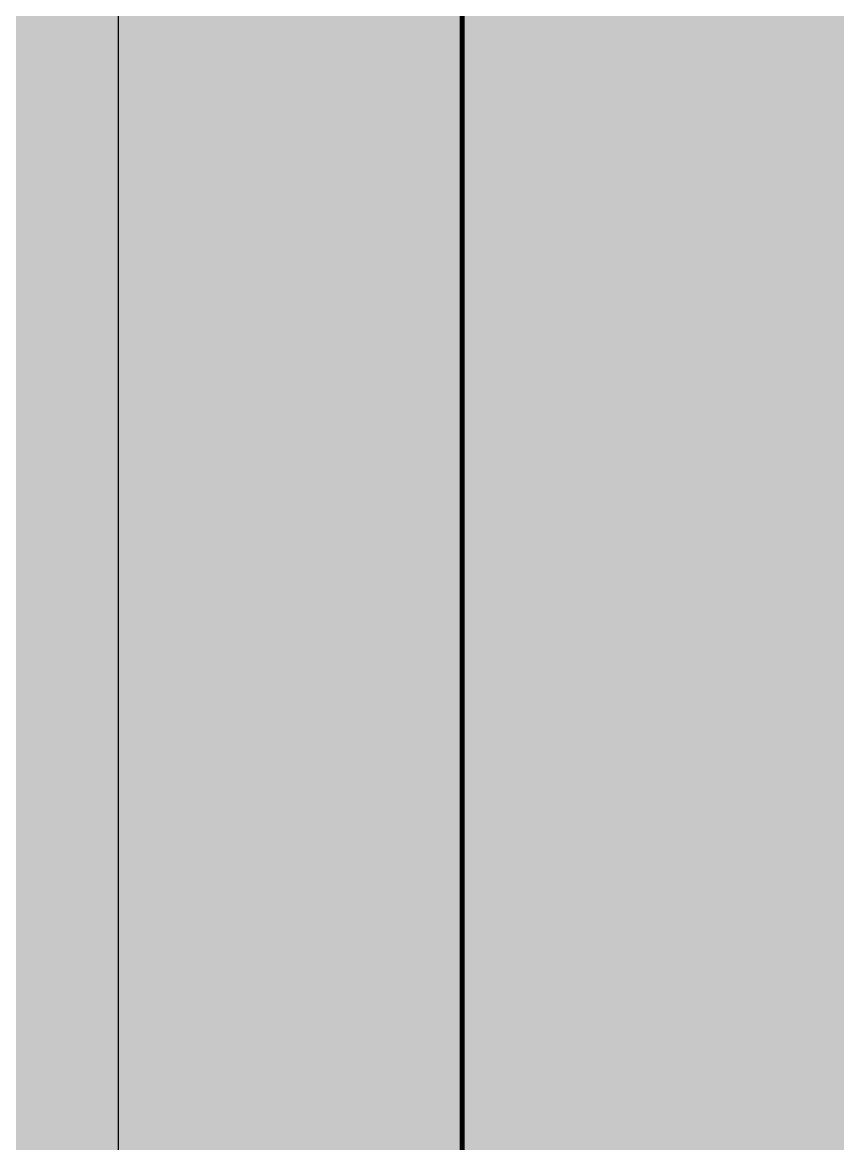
# Model space of a CAD drawing. Header units: millimetres. Extents: x -60 to 576, y -39 to 287.
# Drawn here: x 103.55 to 117.81, y 126.54 to 146.16 of the extents above; entities that cross this region are included whole.
import ezdxf

# ---------------------------------------------------------------- set-up
doc = ezdxf.new("R2010")
doc.units = ezdxf.units.MM
doc.header["$MEASUREMENT"] = 0
doc.layers.add('M-AC-TEXT', color=7, linetype='Continuous')
doc.layers.add('template', color=7, linetype='Continuous')
doc.styles.add('ar-dim-axis', font='romans.shx', dxfattribs={"width": 0.8})
doc.styles.add('OIP FONT', font='GOTHIC.TTF', dxfattribs={"height": 150})
doc.dimstyles.new('ar-dim-axis', dxfattribs={"dimtxt": 350, "dimasz": 250, "dimexe": 75, "dimexo": 75, "dimgap": 200, "dimtad": 1, "dimdec": 0, "dimzin": 12, "dimdsep": 46, "dimtxsty": 'ar-dim-axis', "dimblk": 'ARCHTICK', "dimcen": 120, "dimclrd": 11, "dimclre": 8, "dimclrt": 4, "dimadec": 0, "dimazin": 3, "dimtm": 1, "dimtfac": 1, "dimtdec": 0, "dimtix": 1, "dimtmove": 2, "dimatfit": 3, "dimldrblk": 'ARCHTICK', "dimfxl": 1, "dimtolj": 1, "dimtzin": 0, "dimarcsym": 1})

# ---------------------------------------------------------------- blocks, each defined once
blk = doc.blocks.new('_ARCHTICK')
at = {"color": 0, "linetype": 'ByBlock', "const_width": 0.15}
blk.add_lwpolyline([(-0.5, -0.5), (0.5, 0.5)], dxfattribs=at)

msp = doc.modelspace()

# ---------------------------------------------------------------- linework, layer by layer
at = {"layer": 'template'}
msp.add_line((105.223982849406, 150.4757225442459), (105.223982849406, 80.08005615574172), dxfattribs=at)
at = {"layer": 'template', "linetype": 'Continuous', "const_width": 0.08533933344409135}
msp.add_lwpolyline([(111.240706472355, 83.08841796721663), (201.4915608165905, 83.08841796721663), (201.4915608165905, 147.4673607327715), (111.240706472355, 147.4673607327715)], close=True, dxfattribs=at)

# ---------------------------------------------------------------- leaders
at = {"layer": 'M-AC-TEXT', "annotation_type": 0, "has_hookline": 1, "hookline_direction": 1, "text_width": 1.459810014086044}
for points in [[(148.8948369165803, 142.3367541519517), (148.7681749066406, 142.5847392204757), (148.3922331533906, 142.5859034362253)], [(169.3430712705205, 139.1008921238069), (169.2164092605808, 139.3488771923309), (168.8404675073309, 139.3500414080805)], [(245.0790558992949, 135.5402612299852), (244.9523938893552, 135.7882462985093), (244.5764521361052, 135.7894105142589)], [(263.8716847568867, 127.7766674326175), (263.745022746947, 128.0246525011415), (263.369080993697, 128.0258167168911)], [(166.3099673870485, 118.6254420731186), (166.1833053771088, 118.8734271416426), (165.8073636238589, 118.8745913573922)], [(142.117409174519, 115.7875377867342), (141.9907471645793, 116.0355228552582), (141.6148054113293, 116.0366870710078)], [(245.0804644683139, 106.7856023256271), (244.9538024583742, 107.0335873941511), (244.5778607051243, 107.0347516099007)], [(273.5634796988888, 104.7620418686955), (273.4368176889491, 105.0100269372195), (273.0608759356992, 105.0111911529691)], [(245.0844438337053, 135.4819122676083), (244.9577818237656, 135.2339271990843), (244.5818400705157, 135.2351187025383)]]:
    msp.add_leader(points, dimstyle='ar-dim-axis', override={"dimtxt": 150, "dimasz": 150, "dimgap": 200, "dimtad": 0, "dimtih": 1, "dimtoh": 1, "dimtxsty": 'OIP FONT', "dimclrd": 256, "dimclre": 256, "dimclrt": 256, "dimfxl": 0.2, "dimfxlon": 1, "dimlwd": 65535, "dimlwe": 65535}, dxfattribs=at)

doc.saveas('drawing.dxf')
